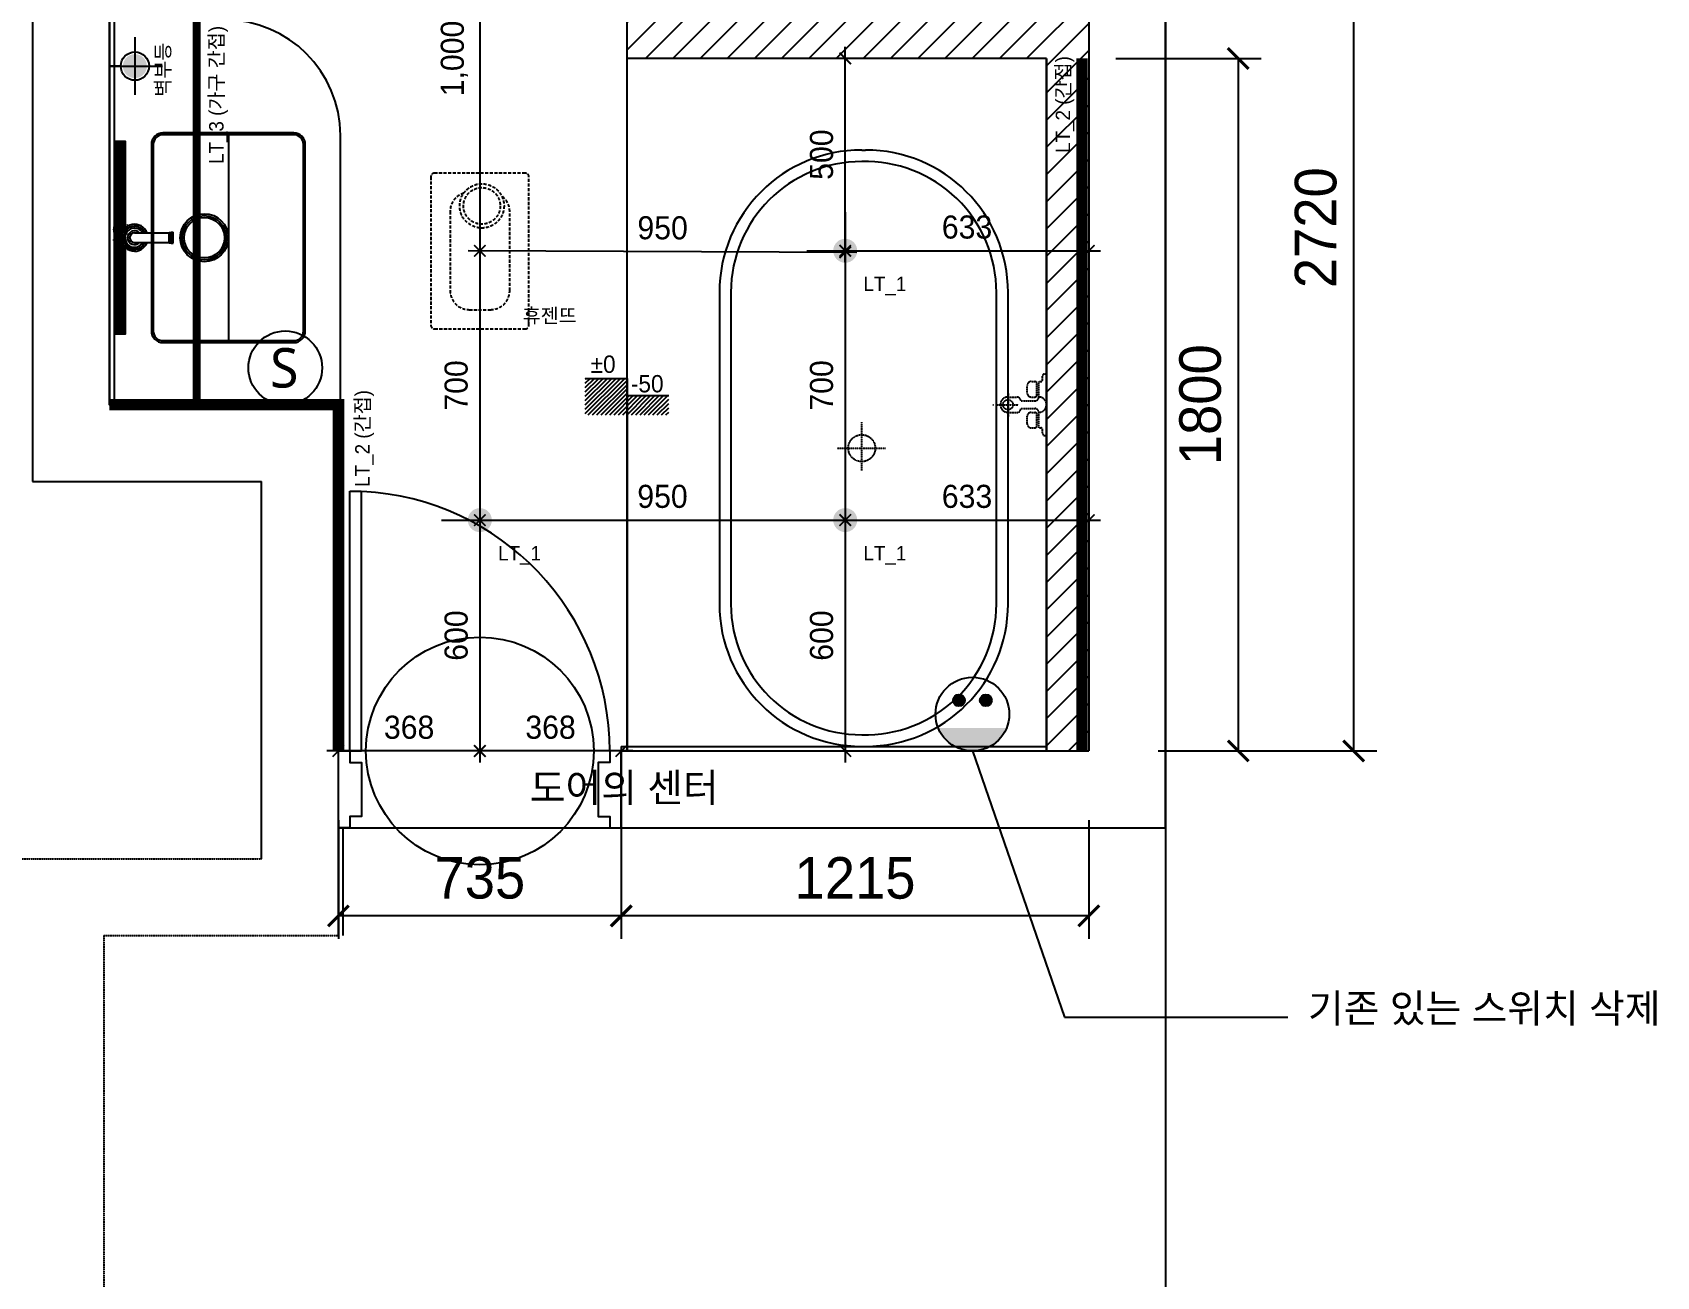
# Model space of a CAD drawing. Header units: millimetres. Extents: x 217202 to 745838, y -6815 to 171372.
# Drawn here: x 370757 to 374977, y 66743 to 69976 of the extents above; entities that cross this region are included whole.
import ezdxf
from ezdxf.enums import TextEntityAlignment as Align

# ---------------------------------------------------------------- set-up
doc = ezdxf.new("R2010")
doc.units = ezdxf.units.MM
doc.header["$PDMODE"] = 3
doc.linetypes.add('DASHED', pattern=[0.75, 0.5, -0.25])
doc.linetypes.add('DH-HID2', pattern=[1.2, 0.8, -0.4])
doc.layers.get('DEFPOINTS').update_dxf_attribs({"color": 248})
for name, color, linetype in [('0-ELC TEXT', 7, 'Continuous'), ('03-WAL NEW', 3, 'Continuous'), ('06-FUR', 6, 'Continuous'), ('06-LIGHT', 4, 'Continuous'), ('07-DIM', 5, 'Continuous'), ('C-WALL1', 2, 'Continuous'), ('FU-FURM', 251, 'DH-HID2'), ('FUR', 8, 'DASHED'), ('HAT', 5, 'Continuous'), ('RC-LIGHT', 7, 'Continuous'), ('TOILET-1', 6, 'Continuous'), ('도면층4', 4, 'Continuous'), ('도면층5', 5, 'Continuous'), ('설비', 140, 'Continuous')]:
    doc.layers.add(name, color=color, linetype=linetype)
doc.styles.add('HY 울릉도 L', font='')
doc.styles.get("Standard").update_dxf_attribs({"font": ''})
doc.styles.add('YOURNAME', font='HY울릉도M.TTF')
doc.styles.add('코레일둥고', font='Korail_Round_Gothic_Medium.ttf')
doc.styles.get('HY 울릉도 L').set_extended_font_data('HY울릉도L')
doc.styles.get('Standard').set_extended_font_data('Haan YGodic 230')
doc.linetypes.add('ZIGZAG', pattern='A,0.0001,-0.2,[131,ltypeshp.shx,S=0.2,R=0,X=-0.2,Y=0],-0.4,[131,ltypeshp.shx,S=0.2,R=180,X=0.2,Y=0],-0.2', length=0.8001)
doc.dimstyles.new('30', dxfattribs={"dimscale": 30, "dimtxt": 2, "dimasz": 1, "dimexe": 1, "dimexo": 1, "dimgap": 1, "dimtad": 1, "dimdec": 0, "dimrnd": 0.05, "dimdsep": 46, "dimlunit": 6, "dimtxsty": 'HY 울릉도 L', "dimblk": 'ARCHTICK', "dimcen": 2.5, "dimdle": 1, "dimclrd": 133, "dimclre": 133, "dimclrt": 30, "dimadec": 0, "dimazin": 0, "dimtfac": 1, "dimtdec": 0, "dimtix": 1, "dimtmove": 2, "dimatfit": 3, "dimldrblk": 'ARCHTICK', "dimfxl": 1, "dimlwd": -1, "dimlwe": -1, "dimarcsym": 0})
doc.dimstyles.new('YOURNAME-60', dxfattribs={"dimscale": 60, "dimtxt": 1.8, "dimasz": 0.9, "dimexe": 1, "dimexo": 3, "dimgap": 0.7, "dimtad": 1, "dimdec": 0, "dimzin": 0, "dimdsep": 46, "dimtxsty": 'YOURNAME', "dimblk": 'ARCHTICK', "dimcen": 0, "dimclrd": 1, "dimclre": 1, "dimclrt": 7, "dimadec": 0, "dimazin": 0, "dimtfac": 1, "dimtdec": 0, "dimtix": 1, "dimtmove": 2, "dimatfit": 3, "dimldrblk": 'ARCHTICK', "dimfxl": 1, "dimtolj": 1, "dimtzin": 0, "dimarcsym": 0})

# ---------------------------------------------------------------- blocks, each defined once
blk = doc.blocks.new('_ArchTick')
at = {"color": 0, "linetype": 'ByBlock', "const_width": 0.15}
blk.add_lwpolyline([(-0.5, -0.5), (0.5, 0.5)], dxfattribs=at)
blk = doc.blocks.new('*D169')
at = {"layer": 'DEFPOINTS', "color": 0, "transparency": 16777216}
for p in [(372286.6, 68108.6), (373501.6, 68108.6), (372286.6, 67680)]:
    blk.add_point(p, dxfattribs=at)
at = {"layer": 'HAT', "color": 1, "lineweight": -2, "transparency": 16777216}
for p, q in [((372286.6, 67928.6), (372286.6, 67620)), ((373501.6, 67928.6), (373501.6, 67620)), ((373501.6, 67680), (372286.6, 67680))]:
    blk.add_line(p, q, dxfattribs=at)
at = {"layer": 'HAT', "color": 1, "lineweight": -2, "transparency": 16777216, "xscale": 54, "yscale": 54, "zscale": 54, "rotation": 180}
blk.add_blockref('_ArchTick', (372286.6, 67680), dxfattribs=at)
at = {"layer": 'HAT', "color": 1, "lineweight": -2, "transparency": 16777216, "xscale": 54, "yscale": 54, "zscale": 54}
blk.add_blockref('_ArchTick', (373501.6, 67680), dxfattribs=at)
at = {"layer": 'HAT', "color": 7, "transparency": 16777216, "insert": (372894.1, 67778), "char_height": 108, "attachment_point": 5, "style": 'YOURNAME'}
blk.add_mtext('\\A1;1215', dxfattribs=at)
blk = doc.blocks.new('*D170')
at = {"layer": 'DEFPOINTS', "color": 0, "transparency": 16777216}
for p in [(371551.6, 68108.6), (372286.6, 68108.6), (371551.6, 67680)]:
    blk.add_point(p, dxfattribs=at)
at = {"layer": 'HAT', "color": 1, "lineweight": -2, "transparency": 16777216}
for p, q in [((371551.6, 67928.6), (371551.6, 67620)), ((372286.6, 67928.6), (372286.6, 67620)), ((372286.6, 67680), (371551.6, 67680))]:
    blk.add_line(p, q, dxfattribs=at)
at = {"layer": 'HAT', "color": 1, "lineweight": -2, "transparency": 16777216, "xscale": 54, "yscale": 54, "zscale": 54, "rotation": 180}
blk.add_blockref('_ArchTick', (371551.6, 67680), dxfattribs=at)
at = {"layer": 'HAT', "color": 1, "lineweight": -2, "transparency": 16777216, "xscale": 54, "yscale": 54, "zscale": 54}
blk.add_blockref('_ArchTick', (372286.6, 67680), dxfattribs=at)
at = {"layer": 'HAT', "color": 7, "transparency": 16777216, "insert": (371919.1, 67778.2), "char_height": 108, "attachment_point": 5, "style": 'YOURNAME'}
blk.add_mtext('\\A1;735', dxfattribs=at)
blk = doc.blocks.new('*D166')
at = {"layer": 'DEFPOINTS', "color": 0, "transparency": 16777216}
for p in [(373501.6, 70828.6), (373501.6, 68108.6), (374189.8, 68108.6)]:
    blk.add_point(p, dxfattribs=at)
at = {"layer": 'HAT', "color": 1, "lineweight": -2, "transparency": 16777216}
for p, q in [((373681.6, 70828.6), (374249.8, 70828.6)), ((374189.8, 70828.6), (374189.8, 68108.6)), ((373681.6, 68108.6), (374249.8, 68108.6))]:
    blk.add_line(p, q, dxfattribs=at)
at = {"layer": 'HAT', "color": 1, "lineweight": -2, "transparency": 16777216, "xscale": 54, "yscale": 54, "zscale": 54}
for p, rotation in [((374189.8, 70828.6), 90), ((374189.8, 68108.6), 270)]:
    blk.add_blockref('_ArchTick', p, dxfattribs=dict(at, rotation=rotation))
at = {"layer": 'HAT', "color": 7, "transparency": 16777216, "insert": (374091.6, 69468.6), "char_height": 108, "attachment_point": 5, "rotation": 90, "style": 'YOURNAME'}
blk.add_mtext('\\A1;2720', dxfattribs=at)
blk = doc.blocks.new('*D168')
at = {"layer": 'DEFPOINTS', "color": 0, "transparency": 16777216}
for p in [(373391.6, 69908.6), (373501.6, 68108.6), (373889.8, 68108.6)]:
    blk.add_point(p, dxfattribs=at)
at = {"layer": 'HAT', "color": 1, "lineweight": -2, "transparency": 16777216}
for p, q in [((373571.6, 69908.6), (373949.8, 69908.6)), ((373889.8, 69908.6), (373889.8, 68108.6)), ((373681.6, 68108.6), (373949.8, 68108.6))]:
    blk.add_line(p, q, dxfattribs=at)
at = {"layer": 'HAT', "color": 1, "lineweight": -2, "transparency": 16777216, "xscale": 54, "yscale": 54, "zscale": 54}
for p, rotation in [((373889.8, 69908.6), 90), ((373889.8, 68108.6), 270)]:
    blk.add_blockref('_ArchTick', p, dxfattribs=dict(at, rotation=rotation))
at = {"layer": 'HAT', "color": 7, "transparency": 16777216, "insert": (373791.5, 69008.6), "char_height": 108, "attachment_point": 5, "rotation": 90, "style": 'YOURNAME'}
blk.add_mtext('\\A1;1800', dxfattribs=at)
blk = doc.blocks.new('ghehrth')
at = {"layer": '06-LIGHT'}
h = blk.add_hatch(color=256, dxfattribs=at)
h.dxf.hatch_style = 1
edge = h.paths.add_edge_path()
edge.add_arc((74745, 23106.8), 31.2, 270, 630)
at = {"color": 1, "linetype": 'Continuous'}
for p, q in [((74745, 23006.8), (74745, 23206.8)), ((74645, 23106.8), (74845, 23106.8))]:
    blk.add_line(p, q, dxfattribs=at)
blk = doc.blocks.new('*D202')
at = {"layer": '06-FUR', "color": 133, "transparency": 16777216}
for p, q in [((371919.1, 70438.5), (371919.1, 69378.6)), ((371949.1, 70408.5), (371949.1, 70408.5)), ((371949.1, 69408.6), (371949.1, 69408.6))]:
    blk.add_line(p, q, dxfattribs=at)
at = {"layer": 'DEFPOINTS', "color": 0, "transparency": 16777216}
for p in [(371919.1, 70408.5), (371919.1, 69408.6), (371919.1, 69408.6)]:
    blk.add_point(p, dxfattribs=at)
at = {"layer": '06-FUR', "color": 133, "transparency": 16777216, "xscale": 30, "yscale": 30, "zscale": 30}
for p, rotation in [((371919.1, 70408.5), 90), ((371919.1, 69408.6), 270)]:
    blk.add_blockref('_ArchTick', p, dxfattribs=dict(at, rotation=rotation))
at = {"layer": '06-FUR', "color": 30, "transparency": 16777216, "insert": (371853.1, 69908.5), "char_height": 60, "attachment_point": 5, "rotation": 90, "style": 'HY 울릉도 L'}
blk.add_mtext('1,000', dxfattribs=at)
blk = doc.blocks.new('*D203')
at = {"layer": '06-FUR', "color": 133, "transparency": 16777216}
for p, q in [((371919.1, 69438.6), (371919.1, 68678.6)), ((371949.1, 69408.6), (371949.1, 69408.6)), ((371949.1, 68708.6), (371949.1, 68708.6))]:
    blk.add_line(p, q, dxfattribs=at)
at = {"layer": 'DEFPOINTS', "color": 0, "transparency": 16777216}
for p in [(371919.1, 69408.6), (371919.1, 68708.6), (371919.1, 68708.6)]:
    blk.add_point(p, dxfattribs=at)
at = {"layer": '06-FUR', "color": 133, "transparency": 16777216, "xscale": 30, "yscale": 30, "zscale": 30}
for p, rotation in [((371919.1, 69408.6), 90), ((371919.1, 68708.6), 270)]:
    blk.add_blockref('_ArchTick', p, dxfattribs=dict(at, rotation=rotation))
at = {"layer": '06-FUR', "color": 30, "transparency": 16777216, "insert": (371857.8, 69058.6), "char_height": 60, "attachment_point": 5, "rotation": 90, "style": 'HY 울릉도 L'}
blk.add_mtext('700', dxfattribs=at)
blk = doc.blocks.new('*D204')
at = {"layer": '06-FUR', "color": 133, "transparency": 16777216}
for p, q in [((371919.1, 68738.6), (371919.1, 68078.6)), ((371949.1, 68708.6), (371949.1, 68708.6)), ((371949.1, 68108.6), (371949.1, 68108.6))]:
    blk.add_line(p, q, dxfattribs=at)
at = {"layer": 'DEFPOINTS', "color": 0, "transparency": 16777216}
for p in [(371919.1, 68708.6), (371919.1, 68108.6), (371919.1, 68108.6)]:
    blk.add_point(p, dxfattribs=at)
at = {"layer": '06-FUR', "color": 133, "transparency": 16777216, "xscale": 30, "yscale": 30, "zscale": 30}
for p, rotation in [((371919.1, 68708.6), 90), ((371919.1, 68108.6), 270)]:
    blk.add_blockref('_ArchTick', p, dxfattribs=dict(at, rotation=rotation))
at = {"layer": '06-FUR', "color": 30, "transparency": 16777216, "insert": (371857.8, 68408.6), "char_height": 60, "attachment_point": 5, "rotation": 90, "style": 'HY 울릉도 L'}
blk.add_mtext('600', dxfattribs=at)
blk = doc.blocks.new('*D205')
at = {"layer": '06-FUR', "color": 133, "transparency": 16777216}
for p, q in [((372868.6, 68738.7), (372868.6, 68078.6)), ((372898.6, 68708.7), (372898.6, 68708.7)), ((372898.6, 68108.6), (372898.6, 68108.6))]:
    blk.add_line(p, q, dxfattribs=at)
at = {"layer": 'DEFPOINTS', "color": 0, "transparency": 16777216}
for p in [(372868.6, 68708.7), (372868.6, 68108.6), (372868.6, 68108.6)]:
    blk.add_point(p, dxfattribs=at)
at = {"layer": '06-FUR', "color": 133, "transparency": 16777216, "xscale": 30, "yscale": 30, "zscale": 30}
for p, rotation in [((372868.6, 68708.7), 90), ((372868.6, 68108.6), 270)]:
    blk.add_blockref('_ArchTick', p, dxfattribs=dict(at, rotation=rotation))
at = {"layer": '06-FUR', "color": 30, "transparency": 16777216, "insert": (372807.3, 68408.6), "char_height": 60, "attachment_point": 5, "rotation": 90, "style": 'HY 울릉도 L'}
blk.add_mtext('600', dxfattribs=at)
blk = doc.blocks.new('*D206')
at = {"layer": '06-FUR', "color": 133, "transparency": 16777216}
for p, q in [((372868.6, 69438.7), (372868.6, 68678.7)), ((372898.6, 69408.7), (372898.6, 69408.7)), ((372898.6, 68708.7), (372898.6, 68708.7))]:
    blk.add_line(p, q, dxfattribs=at)
at = {"layer": 'DEFPOINTS', "color": 0, "transparency": 16777216}
for p in [(372868.6, 69408.7), (372868.6, 68708.7), (372868.6, 68708.7)]:
    blk.add_point(p, dxfattribs=at)
at = {"layer": '06-FUR', "color": 133, "transparency": 16777216, "xscale": 30, "yscale": 30, "zscale": 30}
for p, rotation in [((372868.6, 69408.7), 90), ((372868.6, 68708.7), 270)]:
    blk.add_blockref('_ArchTick', p, dxfattribs=dict(at, rotation=rotation))
at = {"layer": '06-FUR', "color": 30, "transparency": 16777216, "insert": (372807.3, 69058.7), "char_height": 60, "attachment_point": 5, "rotation": 90, "style": 'HY 울릉도 L'}
blk.add_mtext('700', dxfattribs=at)
blk = doc.blocks.new('*D207')
at = {"layer": '06-FUR', "color": 133, "transparency": 16777216}
blk.add_line((372898.6, 69404.6), (371889.1, 69408.7), dxfattribs=at)
at = {"layer": 'DEFPOINTS', "color": 0, "transparency": 16777216}
for p in [(371919.1, 69408.6), (371919.1, 69408.6), (372868.6, 69404.7)]:
    blk.add_point(p, dxfattribs=at)
at = {"layer": '06-FUR', "color": 133, "transparency": 16777216, "xscale": 30, "yscale": 30, "zscale": 30}
for p, rotation in [((371919.1, 69408.6), 179.7658763917111), ((372868.6, 69404.7), 359.7658763917111)]:
    blk.add_blockref('_ArchTick', p, dxfattribs=dict(at, rotation=rotation))
at = {"layer": '06-FUR', "color": 30, "transparency": 16777216, "insert": (372394.1, 69468), "char_height": 60, "attachment_point": 5, "rotation": 359.7659, "style": 'HY 울릉도 L'}
blk.add_mtext('950', dxfattribs=at)
blk = doc.blocks.new('*D209')
at = {"layer": '06-FUR', "color": 133, "transparency": 16777216}
for p, q in [((372868.6, 69378.7), (372868.6, 69938.6)), ((372898.6, 69908.6), (372898.6, 69908.6)), ((372898.6, 69408.7), (372898.6, 69408.7))]:
    blk.add_line(p, q, dxfattribs=at)
at = {"layer": 'DEFPOINTS', "color": 0, "transparency": 16777216}
for p in [(372868.6, 69908.6), (372868.6, 69908.6), (372868.6, 69408.7)]:
    blk.add_point(p, dxfattribs=at)
at = {"layer": '06-FUR', "color": 133, "transparency": 16777216, "xscale": 30, "yscale": 30, "zscale": 30}
for p, rotation in [((372868.6, 69908.6), 90), ((372868.6, 69408.7), 270)]:
    blk.add_blockref('_ArchTick', p, dxfattribs=dict(at, rotation=rotation))
at = {"layer": '06-FUR', "color": 30, "transparency": 16777216, "insert": (372807.3, 69658.6), "char_height": 60, "attachment_point": 5, "rotation": 90, "style": 'HY 울릉도 L'}
blk.add_mtext('500', dxfattribs=at)
blk = doc.blocks.new('*D212')
at = {"layer": '06-FUR', "color": 133, "transparency": 16777216}
for p, q in [((371889.1, 68708.7), (372898.6, 68708.7)), ((371919.1, 68738.6), (371919.1, 68738.7)), ((372868.6, 68738.6), (372868.6, 68738.7))]:
    blk.add_line(p, q, dxfattribs=at)
at = {"layer": 'DEFPOINTS', "color": 0, "transparency": 16777216}
for p in [(371919.1, 68708.6), (372868.6, 68708.7), (372868.6, 68708.6)]:
    blk.add_point(p, dxfattribs=at)
at = {"layer": '06-FUR', "color": 133, "transparency": 16777216, "xscale": 30, "yscale": 30, "zscale": 30, "rotation": 180}
blk.add_blockref('_ArchTick', (371919.1, 68708.7), dxfattribs=at)
at = {"layer": '06-FUR', "color": 133, "transparency": 16777216, "xscale": 30, "yscale": 30, "zscale": 30}
blk.add_blockref('_ArchTick', (372868.6, 68708.7), dxfattribs=at)
at = {"layer": '06-FUR', "color": 30, "transparency": 16777216, "insert": (372393.8, 68770), "char_height": 60, "attachment_point": 5, "style": 'HY 울릉도 L'}
blk.add_mtext('950', dxfattribs=at)
blk = doc.blocks.new('*D213')
at = {"layer": '06-FUR', "color": 133, "transparency": 16777216}
blk.add_line((372838.6, 69408.7), (373531.6, 69408.7), dxfattribs=at)
at = {"layer": 'DEFPOINTS', "color": 0, "transparency": 16777216}
for p in [(372868.6, 69408.7), (373501.6, 69408.7), (373501.6, 69408.7)]:
    blk.add_point(p, dxfattribs=at)
at = {"layer": '06-FUR', "color": 133, "transparency": 16777216, "xscale": 30, "yscale": 30, "zscale": 30, "rotation": 180}
blk.add_blockref('_ArchTick', (372868.6, 69408.7), dxfattribs=at)
at = {"layer": '06-FUR', "color": 133, "transparency": 16777216, "xscale": 30, "yscale": 30, "zscale": 30}
blk.add_blockref('_ArchTick', (373501.6, 69408.7), dxfattribs=at)
at = {"layer": '06-FUR', "color": 30, "transparency": 16777216, "insert": (373185.1, 69470), "char_height": 60, "attachment_point": 5, "style": 'HY 울릉도 L'}
blk.add_mtext('633', dxfattribs=at)
blk = doc.blocks.new('*D214')
at = {"layer": '06-FUR', "color": 133, "transparency": 16777216}
blk.add_line((372838.6, 68708.7), (373531.6, 68708.7), dxfattribs=at)
at = {"layer": 'DEFPOINTS', "color": 0, "transparency": 16777216}
for p in [(372868.6, 68708.7), (373501.6, 68708.7), (373501.6, 68708.7)]:
    blk.add_point(p, dxfattribs=at)
at = {"layer": '06-FUR', "color": 133, "transparency": 16777216, "xscale": 30, "yscale": 30, "zscale": 30, "rotation": 180}
blk.add_blockref('_ArchTick', (372868.6, 68708.7), dxfattribs=at)
at = {"layer": '06-FUR', "color": 133, "transparency": 16777216, "xscale": 30, "yscale": 30, "zscale": 30}
blk.add_blockref('_ArchTick', (373501.6, 68708.7), dxfattribs=at)
at = {"layer": '06-FUR', "color": 30, "transparency": 16777216, "insert": (373185.1, 68770), "char_height": 60, "attachment_point": 5, "style": 'HY 울릉도 L'}
blk.add_mtext('633', dxfattribs=at)
blk = doc.blocks.new('*D215')
at = {"layer": '06-FUR', "color": 133, "transparency": 16777216}
blk.add_line((372316.6, 68108.6), (371889.1, 68108.6), dxfattribs=at)
at = {"layer": 'DEFPOINTS', "color": 0, "transparency": 16777216}
for p in [(371919.1, 68108.6), (371919.1, 68108.6), (372286.6, 68108.6)]:
    blk.add_point(p, dxfattribs=at)
at = {"layer": '06-FUR', "color": 133, "transparency": 16777216, "xscale": 30, "yscale": 30, "zscale": 30, "rotation": 180}
blk.add_blockref('_ArchTick', (371919.1, 68108.6), dxfattribs=at)
at = {"layer": '06-FUR', "color": 133, "transparency": 16777216, "xscale": 30, "yscale": 30, "zscale": 30}
blk.add_blockref('_ArchTick', (372286.6, 68108.6), dxfattribs=at)
at = {"layer": '06-FUR', "color": 30, "transparency": 16777216, "insert": (372102.8, 68169.9), "char_height": 60, "attachment_point": 5, "style": 'HY 울릉도 L'}
blk.add_mtext('368', dxfattribs=at)
blk = doc.blocks.new('*D216')
at = {"layer": '06-FUR', "color": 133, "transparency": 16777216}
blk.add_line((371949.1, 68108.6), (371521.6, 68108.6), dxfattribs=at)
at = {"layer": 'DEFPOINTS', "color": 0, "transparency": 16777216}
for p in [(371551.6, 68108.6), (371551.6, 68108.6), (371919.1, 68108.6)]:
    blk.add_point(p, dxfattribs=at)
at = {"layer": '06-FUR', "color": 133, "transparency": 16777216, "xscale": 30, "yscale": 30, "zscale": 30, "rotation": 180}
blk.add_blockref('_ArchTick', (371551.6, 68108.6), dxfattribs=at)
at = {"layer": '06-FUR', "color": 133, "transparency": 16777216, "xscale": 30, "yscale": 30, "zscale": 30}
blk.add_blockref('_ArchTick', (371919.1, 68108.6), dxfattribs=at)
at = {"layer": '06-FUR', "color": 30, "transparency": 16777216, "insert": (371735.3, 68169.9), "char_height": 60, "attachment_point": 5, "style": 'HY 울릉도 L'}
blk.add_mtext('368', dxfattribs=at)

msp = doc.modelspace()

# ---------------------------------------------------------------- hatches: boundary and pattern name
h = msp.add_hatch()
h.set_pattern_fill('ANSI31', color=8, scale=2.5, angle=180)
h.set_pattern_definition([(225, (302090.578, -11331.728), (5.6126601, -5.6126601), [])])
h.paths.add_polyline_path([(372193.1, 69077.1), (372301.6, 69077.1), (372301.6, 69032.1), (372410, 69032.1), (372410, 68982.1), (372193.1, 68982.1)])
at = {"layer": '03-WAL NEW'}
h = msp.add_hatch(dxfattribs=at)
h.set_pattern_fill('_USER', color=8, scale=50, angle=45, pattern_type=0)
h.set_pattern_definition([(45, (65206.935, 0), (-35.355339, 35.355339), [])])
h.paths.add_polyline_path([(373501.6, 70628.6), (373391.6, 70628.6), (373391.6, 70018.6), (372301.6, 70018.6), (372301.6, 69908.6), (373391.6, 69908.6), (373391.6, 68108.6), (373501.6, 68108.6)])
at = {"layer": '06-LIGHT'}
h = msp.add_hatch(color=256, dxfattribs=at)
h.dxf.hatch_style = 1
edge = h.paths.add_edge_path()
edge.add_arc((371022.7, 69888.6), 31.2, 180, 540)
at = {"layer": 'TOILET-1'}
h = msp.add_hatch(dxfattribs=at)
h.set_pattern_fill('ANSI31', color=256)
h.set_pattern_definition([(45, (29958.8728, 0), (-2.24506403, 2.24506403), [])])
h.paths.add_polyline_path([(370998.6, 69692.6), (370968.6, 69692.6), (370968.6, 69192.6), (370998.6, 69192.6), (370998.6, 69416.2, -0.454859), (370998.6, 69469)])
at = {"layer": '설비', "true_color": 0x636466}
h = msp.add_hatch(color=251, dxfattribs=at)
edge = h.paths.add_edge_path()
edge.add_arc((373164.1, 68240.2), 15.3, 0, 360)
h = msp.add_hatch(color=251, dxfattribs=at)
edge = h.paths.add_edge_path()
edge.add_arc((373234.1, 68240.2), 15.3, 0, 360)
h = msp.add_hatch(color=251, dxfattribs=at)
edge = h.paths.add_edge_path()
edge.add_line((373288, 68168.6), (373110.2, 68168.6))
edge.add_ellipse((373199.1, 68204.4), major_axis=(67.8, 67.8), ratio=1, start_angle=156.9578, end_angle=293.0422)

# ---------------------------------------------------------------- linework, layer by layer
at = {"color": 1, "linetype": 'Continuous'}
for p, q in [((371022.7, 69963.6), (371022.7, 69813.6)), ((370956.6, 69888.6), (371094.6, 69888.6))]:
    msp.add_line(p, q, dxfattribs=at)
at = {"layer": '06-LIGHT'}
msp.add_line((370956.6, 69851.8), (370956.6, 69925.3), dxfattribs=at)
msp.add_lwpolyline([(372193.1, 69077.1), (372301.6, 69077.1), (372301.6, 69032.1), (372410, 69032.1)], dxfattribs=at)
msp.add_circle((371022.7, 69888.6), 36.8, dxfattribs=at)
at = {"layer": '07-DIM'}
for p, q in [((370956.6, 70008.6), (370956.6, 69008.6)), ((370968.6, 70008.6), (370968.6, 69008.6)), ((370956.6, 69020.6), (371563.6, 69020.6)), ((370956.6, 69008.6), (371551.6, 69008.6)), ((371563.6, 68108.6), (371563.6, 69020.6)), ((372286.6, 68120.6), (373391.6, 68120.6)), ((372286.6, 68120.6), (372286.6, 68108.6)), ((371563.6, 67628.6), (371563.6, 67908.6))]:
    msp.add_line(p, q, dxfattribs=at)
at = {"layer": 'C-WALL1', "color": 251, "true_color": 0x636466}
msp.add_line((373701.1, 72378.1), (373701.1, 60753.4), dxfattribs=at)
at = {"layer": 'C-WALL1'}
for p, q in [((373701.1, 67908.6), (373701.1, 72378.1)), ((370756.6, 70828.6), (370756.6, 68808.6)), ((370956.6, 69008.6), (370956.6, 70828.6)), ((373501.6, 70828.6), (373501.6, 68108.6)), ((370956.6, 69008.6), (371551.6, 69008.6)), ((371551.6, 67628.6), (371551.6, 69008.6)), ((370756.6, 68808.6), (371351.6, 68808.6)), ((371351.6, 67828.6), (371351.6, 68808.6)), ((372286.6, 68108.6), (373501.6, 68108.6)), ((372286.6, 68108.6), (372286.6, 67908.6)), ((372286.6, 68108.6), (373501.6, 68108.6)), ((372286.6, 67908.6), (373501.6, 67908.6)), ((373501.6, 67908.6), (373701.1, 67908.6))]:
    msp.add_line(p, q, dxfattribs=at)
at = {"layer": 'FU-FURM', "ltscale": 10}
msp.add_lwpolyline([(371791.8, 69600.6), (371791.8, 69215.6, 0.414214), (371801.8, 69205.6), (372036.8, 69205.6, 0.414214), (372046.8, 69215.6), (372046.8, 69600.6, 0.414214), (372036.8, 69610.6), (371801.8, 69610.6, 0.414214)], format="xyb", close=True, dxfattribs=at)
msp.add_lwpolyline([(371877, 69558.3, 0.329076), (371841.8, 69510.6), (371841.8, 69305.6, 0.414214), (371891.8, 69255.6), (371946.8, 69255.6, 0.414214), (371996.8, 69305.6), (371996.8, 69510.6, 0.243332), (371975.7, 69551.4)], format="xyb", dxfattribs=at)
for radius in [57.6, 47.6]:
    msp.add_circle((371924.3, 69525.3), radius, dxfattribs=at)
at = {"layer": 'FUR'}
for p, q in [((373386.6, 69088.6), (373391.6, 69088.6)), ((373391.6, 68928.6), (373391.6, 69088.6)), ((373341.6, 69038.6), (373341.6, 69058.6)), ((373351.6, 69068.6), (373361.6, 69068.6)), ((373366.6, 69033.6), (373366.6, 69063.6)), ((373371.6, 69068.6), (373376.6, 69068.6)), ((373371.6, 69028.6), (373371.6, 69068.6)), ((373381.6, 69073.6), (373381.6, 69083.6)), ((373252.3, 69008.6), (373255, 69008.6)), ((373261.5, 69008.6), (373318.8, 69008.6)), ((373291.6, 69038.1), (373291.6, 68977.6)), ((373291.6, 69028.6), (373314.7, 69028.6)), ((373324.7, 69018.6), (373361.6, 69018.6)), ((373351.6, 69028.6), (373361.6, 69028.6)), ((372911.6, 68837.2), (372911.6, 68963.5)), ((373291.6, 68988.6), (373315.7, 68988.6)), ((373324.7, 68998.6), (373361.6, 68998.6)), ((373324.7, 68997.6), (373324.7, 68998.6)), ((373341.6, 68958.6), (373341.6, 68978.6)), ((373351.6, 68988.6), (373361.6, 68988.6)), ((373366.6, 68953.6), (373366.6, 68983.6)), ((373371.6, 68948.6), (373371.6, 68988.6)), ((373351.6, 68948.6), (373361.6, 68948.6)), ((373371.6, 68948.6), (373376.6, 68948.6)), ((373381.6, 68933.6), (373381.6, 68943.6)), ((373386.6, 68928.6), (373391.6, 68928.6)), ((372847.4, 68895.6), (372973, 68895.6)), ((369221.1, 67828.6), (371351.6, 67828.6)), ((370941.6, 67628.6), (371551.6, 67628.6)), ((370941.6, 67628.6), (370941.6, 65990.8))]:
    msp.add_line(p, q, dxfattribs=at)
for centre, radius in [((373291.6, 69008.6), 12.9), ((372911.6, 68895.6), 35)]:
    msp.add_circle(centre, radius, dxfattribs=at)
for centre, radius, start, end in [((373386.6, 69083.6), 5, 90, 180), ((373351.6, 69058.6), 10, 90, 180), ((373361.6, 69063.6), 5, 0, 90), ((373376.6, 69073.6), 5, 270, 0), ((373291.6, 69008.6), 20, 90, 180), ((373291.6, 69008.6), 20, 180, 270), ((373314.7, 69018.6), 10, 0, 90), ((373351.6, 69038.6), 10, 180, 270), ((373361.6, 69033.6), 5, 270, 0), ((373361.6, 69028.6), 10, 270, 0), ((373371.6, 69008.6), 20, 270, 90), ((373315.7, 68997.6), 9, 270, 0), ((373351.6, 68978.6), 10, 90, 180), ((373361.6, 68988.6), 10, 0, 90), ((373361.6, 68983.6), 5, 0, 90), ((373351.6, 68958.6), 10, 180, 270), ((373361.6, 68953.6), 5, 270, 0), ((373376.6, 68943.6), 5, 0, 90), ((373386.6, 68933.6), 5, 180, 270)]:
    msp.add_arc(centre, radius, start, end, dxfattribs=at)
at = {"layer": 'HAT', "color": 8}
for p, q in [((371265.6, 69715.1), (371265.6, 69170.1)), ((371021.6, 69455.1), (371112.1, 69455.1)), ((371021.6, 69430.1), (371112.1, 69430.1)), ((371112.1, 69456.1), (371117.1, 69456.1)), ((371112.1, 69429.1), (371112.1, 69456.1)), ((371112.1, 69429.1), (371117.1, 69429.1)), ((371117.1, 69457.1), (371122.1, 69457.1)), ((371117.1, 69428.1), (371117.1, 69457.1)), ((371117.1, 69428.1), (371122.1, 69428.1)), ((371122.1, 69428.1), (371122.1, 69457.1))]:
    msp.add_line(p, q, dxfattribs=at)
for points in [[(371095.6, 69170.1), (371435.6, 69170.1, 0.414214), (371465.6, 69200.1), (371465.6, 69685.1, 0.414214), (371435.6, 69715.1), (371095.6, 69715.1, 0.414214), (371065.6, 69685.1), (371065.6, 69200.1, 0.414214)], [(371095.6, 69175.1), (371435.6, 69175.1, 0.414214), (371460.6, 69200.1), (371460.6, 69685.1, 0.414214), (371435.6, 69710.1), (371095.6, 69710.1, 0.414214), (371070.6, 69685.1), (371070.6, 69200.1, 0.414214)]]:
    msp.add_lwpolyline(points, format="xyb", close=True, dxfattribs=at)
for radius in [62.5, 57.5, 52.5]:
    msp.add_circle((371203.1, 69442.6), radius, dxfattribs=at)
for radius, start, end in [(35, 20.9248, 339.0751), (30, 24.6243, 335.3757), (25, 30, 330), (18, 43.9829, 316.017), (12.5, 90, 270)]:
    msp.add_arc((371021.6, 69442.6), radius, start, end, dxfattribs=at)
at = {"layer": 'RC-LIGHT', "color": 10}
msp.add_line((372301.6, 68108.6), (372301.6, 70891.7), dxfattribs=at)
for points, const_width in [([(371183.2, 70008.6), (371183.2, 69020.6)], 20), ([(373483.8, 68108.6), (373483.8, 69908.6)], 30), ([(370956.6, 69008.6), (371551.6, 69008.6), (371551.6, 68108.6)], 30)]:
    msp.add_lwpolyline(points, dxfattribs=dict(at, const_width=const_width))
at = {"layer": 'TOILET-1'}
for p, q in [((372301.6, 69908.6), (372301.6, 70018.6)), ((373391.6, 69908.6), (372301.6, 69908.6)), ((373391.6, 69908.6), (372301.6, 69908.6)), ((373391.6, 69908.6), (373391.6, 68108.6)), ((373391.6, 68108.6), (373391.6, 69908.6)), ((372911.6, 69670.6), (372921.6, 69670.6)), ((372541.6, 69300.6), (372541.6, 68490.6)), ((372571.6, 69300.6), (372571.6, 68490.6)), ((373261.6, 68490.6), (373261.6, 69300.6)), ((373291.6, 68490.6), (373291.6, 69300.6)), ((372301.6, 69032.5), (372301.6, 68108.6)), ((372911.6, 68120.6), (372921.6, 68120.6))]:
    msp.add_line(p, q, dxfattribs=at)
at = {"layer": 'TOILET-1', "color": 30, "true_color": 0xf8991e}
msp.add_line((370986, 69888.6), (370956.6, 69888.6), dxfattribs=at)
at = {"layer": 'TOILET-1', "color": 240}
for p, q in [((373199.1, 68108.6), (373438.2, 67416.9)), ((373438.2, 67416.9), (374019.1, 67416.9))]:
    msp.add_line(p, q, dxfattribs=at)
at = {"layer": 'TOILET-1'}
msp.add_lwpolyline([(371256.6, 70008.6), (370956.6, 70008.6), (370956.6, 69008.6), (371556.6, 69008.6), (371556.6, 69708.6)], dxfattribs=at)
msp.add_lwpolyline([(370968.6, 69192.6), (370998.6, 69192.6), (370998.6, 69692.6), (370968.6, 69692.6)], close=True, dxfattribs=at)
at = {"layer": 'TOILET-1', "color": 240, "linetype": 'ZIGZAG', "ltscale": 50, "true_color": 0xed1f24}
msp.add_circle((371919.1, 68108.6), 296, dxfattribs=at)
at = {"layer": 'TOILET-1'}
for centre, radius, start, end in [((371256.6, 69708.6), 300, 0, 90), ((372911.6, 69300.6), 370, 90, 180), ((372911.6, 69300.6), 340, 90, 180), ((372921.3, 69300.5), 340.2, 0.0167, 91.644), ((372921.6, 69300.6), 370, 0, 90), ((372911.6, 68490.6), 370, 180, 270), ((372911.6, 68490.6), 340, 180, 270), ((372921.3, 68490.7), 340.2, 268.356, 359.9833), ((372921.6, 68490.6), 370, 270, 360)]:
    msp.add_arc(centre, radius, start, end, dxfattribs=at)
at = {"layer": '도면층4'}
for p, q in [((371581.6, 68783.6), (371611.6, 68783.6)), ((371581.6, 68108.6), (371581.6, 68783.6)), ((371611.6, 68108.6), (371611.6, 68783.6)), ((372286.6, 68108.6), (371551.6, 68108.6)), ((371581.6, 68108.6), (371611.6, 68108.6)), ((371551.6, 67908.6), (372286.6, 67908.6))]:
    msp.add_line(p, q, dxfattribs=at)
for points in [[(371551.6, 68108.6), (371581.6, 68108.6), (371581.6, 68078.6), (371611.6, 68078.6), (371611.6, 67938.6), (371581.6, 67938.6), (371581.6, 67908.6), (371551.6, 67908.6), (371551.6, 68108.6)], [(372286.6, 68108.6), (372256.6, 68108.6), (372256.6, 68078.6), (372226.6, 68078.6), (372226.6, 67938.6), (372256.6, 67938.6), (372256.6, 67908.6), (372286.6, 67908.6), (372286.6, 68108.6)]]:
    msp.add_lwpolyline(points, dxfattribs=at)
at = {"layer": '도면층5'}
msp.add_arc((371581.4, 68108.5), 675.2, 0.0056, 87.2272, dxfattribs=at)
at = {"layer": '설비', "color": 10}
msp.add_circle((371413.4, 69104.4), 95.8, dxfattribs=at)
at = {"layer": '설비', "color": 251, "true_color": 0x636466}
for centre, radius in [((373199.1, 68204.4), 95.8), ((373164.1, 68240.2), 15.3), ((373234.1, 68240.2), 15.3)]:
    msp.add_circle(centre, radius, dxfattribs=at)

# ---------------------------------------------------------------- block references
at = {"layer": '06-LIGHT', "rotation": 270}
for p in [(349761.8, 144153.7), (348812.3, 143453.6), (349761.8, 143453.7)]:
    msp.add_blockref('ghehrth', p, dxfattribs=at)

# ---------------------------------------------------------------- texts
at = {"layer": '0-ELC TEXT', "style": '코레일둥고'}
msp.add_text('거울', height=32.12, rotation=90, dxfattribs=at).set_placement((370968.9, 69403.6), align=Align.TOP_LEFT)
at = {"layer": '도면층4', "style": '코레일둥고'}
for s, p in [('%%P0', (372206.9, 69091.4)), ('-50', (372311.5, 69040.7))]:
    msp.add_text(s, height=45, dxfattribs=at).set_placement(p)
at = {"layer": '설비', "color": 30, "style": '코레일둥고'}
for s, height, p in [('LT_3 (가구 간접)', 37.394, (371215.6, 69634.2)), ('벽부등', 37.39, (371076.6, 69809)), ('LT_2 (간접)', 37.39, (373415.7, 69663.1)), ('LT_2 (간접)', 37.39, (371595.1, 68795.2))]:
    msp.add_text(s, height=height, rotation=90, dxfattribs=at).set_placement(p, align=Align.TOP_LEFT)
for s, p in [('LT_1', (372916, 69341.3)), ('휴젠뜨', (372030.2, 69258.9)), ('LT_1', (371966.5, 68641.2)), ('LT_1', (372916, 68641.3))]:
    msp.add_text(s, height=37.39, dxfattribs=at).set_placement(p, align=Align.TOP_LEFT)
at = {"layer": '설비', "color": 240, "true_color": 0xed1f24, "style": '코레일둥고'}
for s, height, p in [('도어의 센터', 73.96, (372048.9, 68050.2)), ('기존 있는 스위치 삭제', 73.959, (374071.3, 67476.8))]:
    msp.add_text(s, height=height, dxfattribs=at).set_placement(p, align=Align.TOP_LEFT)
at = {"layer": '설비', "color": 10, "insert": (371447.7, 69155.8), "char_height": 102.679, "attachment_point": 3}
msp.add_mtext_dynamic_manual_height_columns('{\\fMalgun Gothic|b0|i0|c129|p50;S}', width=163.712, gutter_width=1.14, heights=[0], dxfattribs=at)

# ---------------------------------------------------------------- dimensions: what is measured, and where the dimension line sits
at = {"layer": '06-FUR'}
for base, p1, p2, picture, middle in [((371919.1, 69408.6), (371919.1, 70408.5), (371919.1, 69408.6), '*D202', (371853.1, 69908.5)), ((371919.1, 68708.6), (371919.1, 69408.6), (371919.1, 68708.6), '*D203', (371857.8, 69058.6)), ((371919.1, 68108.6), (371919.1, 68708.6), (371919.1, 68108.6), '*D204', (371857.8, 68408.6)), ((372868.6, 68108.6), (372868.6, 68708.7), (372868.6, 68108.6), '*D205', (372807.3, 68408.6))]:
    dim = msp.add_linear_dim(base=base, p1=p1, p2=p2, angle=90, dimstyle='30', override={"dimfxl": 1.25}, dxfattribs=at)
    dim.commit()
    dim.dimension.update_dxf_attribs({"geometry": picture, "text_midpoint": middle})
for p1, p2, picture, middle in [((372868.6, 69408.7), (372868.6, 69908.6), '*D209', (372807.3, 69658.6)), ((372868.6, 69404.7), (371919.1, 69408.6), '*D207', (372394.1, 69468)), ((372868.6, 69408.7), (372868.6, 68708.7), '*D206', (372807.3, 69058.7))]:
    dim = msp.add_aligned_dim(p1=p1, p2=p2, distance=0, dimstyle='30', override={"dimfxl": 1.25}, dxfattribs=at)
    dim.commit()
    dim.dimension.update_dxf_attribs({"geometry": picture, "text_midpoint": middle})
for base, p1, p2, picture, middle in [((373501.6, 69408.7), (372868.6, 69408.7), (373501.6, 69408.7), '*D213', (373185.1, 69470)), ((372868.5536998, 68708.6922589), (371919.0536998, 68708.5721538), (372868.5536998, 68708.5721538), '*D212', (372393.8036998, 68770.0355425)), ((373501.6, 68708.7), (372868.6, 68708.7), (373501.6, 68708.7), '*D214', (373185.1, 68770)), ((371551.5536998, 68108.5721538), (371919.0536998, 68108.5721538), (371551.5536998, 68108.5721538), '*D216', (371735.3036998, 68169.9154374)), ((371919.0536998, 68108.5721538), (372286.5536998, 68108.5721538), (371919.0536998, 68108.5721538), '*D215', (372102.8036998, 68169.9154374))]:
    dim = msp.add_linear_dim(base=base, p1=p1, p2=p2, dimstyle='30', override={"dimfxl": 1.25}, dxfattribs=at)
    dim.commit()
    dim.dimension.update_dxf_attribs({"geometry": picture, "text_midpoint": middle})
at = {"layer": 'HAT'}
for base, p1, angle, picture, middle in [((374189.8, 68108.6), (373501.6, 70828.6), 90, '*D166', (374091.6, 69468.6)), ((373889.8, 68108.6), (373391.6, 69908.6), 270, '*D168', (373791.5, 69008.6))]:
    dim = msp.add_linear_dim(base=base, p1=p1, p2=(373501.6, 68108.6), angle=angle, dimstyle='YOURNAME-60', dxfattribs=at)
    dim.commit()
    dim.dimension.update_dxf_attribs({"geometry": picture, "text_midpoint": middle})
for base, p1, p2, picture, middle in [((371551.6, 67680), (372286.6, 68108.6), (371551.6, 68108.6), '*D170', (371919.1, 67778.2)), ((372286.6, 67680), (373501.6, 68108.6), (372286.6, 68108.6), '*D169', (372894.1, 67778))]:
    dim = msp.add_linear_dim(base=base, p1=p1, p2=p2, dimstyle='YOURNAME-60', dxfattribs=at)
    dim.commit()
    dim.dimension.update_dxf_attribs({"geometry": picture, "text_midpoint": middle})

doc.saveas('drawing.dxf')
